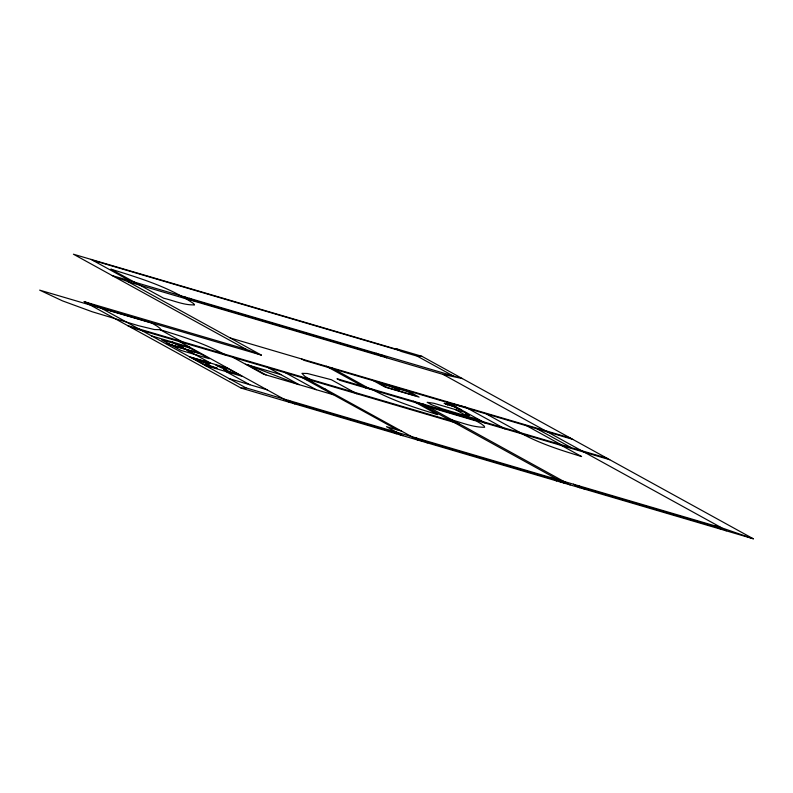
<?xml version="1.0" encoding="UTF-8"?>
<svg xmlns="http://www.w3.org/2000/svg" width="793" height="793" viewBox="0 0 793 793"><rect width="100%" height="100%" fill="white"/><g stroke="black" fill="none" stroke-linecap="round" stroke-linejoin="round"><path stroke-width="1.19" d="M179.188 346.115L181.914 347.066L181.002 346.561M189.002 351.428L189.904 351.923M241.181 388.114L245.999 387.896L100.562 307.813L84.197 301.687L241.181 388.114L753.35 538.794L421.916 356.305L396.024 348.682L400.832 351.329L417.267 356.166L452.991 375.832M417.267 356.166L421.916 356.305M420.805 404.133L423.591 404.212L570.117 484.89M395.301 388.471L394.399 388.441L396.371 389.185M395.945 388.788L395.657 388.897M442.99 374.375L462.458 378.618L112.249 275.597L128.119 281.743L442.99 374.375L721.699 527.841L753.35 538.794M448.541 402.834L465.61 407.196L505.042 428.914M397.719 349.614L73.412 254.206L246.167 349.336L261.393 355.125L128.119 281.743M92.682 260.292L399.325 350.496M192.382 299.913L379.064 354.828M230.168 337.937L570.286 437.994M572.843 439.401L304.125 360.349L301.558 358.942M450.9 404.222L447.054 403.082L451.703 405.649M448.114 403.667L451.99 404.817M397.224 389.492L398.185 389.631L396.391 388.917M455.549 406.779L445.517 403.607M456.421 407.255L444.09 403.34L445.418 403.578M456.163 408.098L460.009 409.238M461.04 409.793L452.575 406.125M466.522 412.816L433.93 403.29L427.179 402.299L431.61 404.737L442.762 408.93L479.349 419.874M84.197 301.687L246.167 349.336M100.562 307.813L261.393 355.125M606.833 458.116L337.005 378.737L339.89 380.323L609.718 459.702M422.976 405.322L476.534 421.083L481.49 423.997L484.186 426.059L484.632 427.268C471.894 427.417 459.623 421.638 447.311 418.724M127.643 325.606L456.58 422.372M130.558 327.212L459.464 423.958L450.9 420.706M305.246 379.183L309.577 380.452M151.622 335.935L189.616 347.116M245.493 364.225L280.97 374.663M179.049 345.817C190.736 349.961 172.527 344.449 180.14 346.263M321.462 388.104L325.784 389.383M188.833 351.2L192.749 352.697L187.991 351.041L191.718 352.37L190.766 352.221M333.328 394.726L263.633 374.217L233.053 357.365M189.735 356.909L210.442 363.006L172.378 342.041M205.328 365.484L241.905 376.239L226.53 367.774L191.202 357.385L206.577 365.851M229.227 378.657L267.182 389.829M401.575 431.105L386.469 426.664L402.834 435.674M245.939 387.856L721.699 527.841M291.646 402.14L393.11 431.997M424.086 441.106L553.395 479.141M581.418 487.388L718.309 527.662M396.074 388.699L399.216 389.958L396.044 389.185M247.684 364.869L299.05 384.635L268.47 367.783M450.9 404.618L450.206 404.42M719.836 527.286L726.249 530.814M715.098 525.898L721.511 529.427M537.248 428.924L571.267 447.649M526.909 425.881L560.929 444.615M558.807 443.991L581.606 456.54C560.403 450.127 539.042 443.356 519.643 432.463M380.918 354.63L386.687 357.812M376.179 353.242L381.948 356.414M486.396 413.986L520.317 432.661M445.973 401.417L485.405 423.135M450.503 405.292L451.376 405.768M455.182 409.485L468.009 416.543M407.681 390.83L419.11 397.115L385.091 387.113L373.662 380.818M578.206 485.623L584.619 489.152M573.478 484.226L579.891 487.764M417.921 402.537L564.438 483.215M554.912 478.774L561.325 482.303M413.242 401.169L437.716 414.64C414.818 407.711 391.752 400.406 370.777 388.669M550.183 477.376L556.597 480.915M331.385 367.714L370.827 389.422M326.339 366.227L365.781 387.946M189.497 298.317L195.266 301.499M184.769 296.929L190.538 300.111M356.9 393.784L331.365 379.728L307.416 373.503L301.945 373.344L304.869 376.378L312.363 380.69M420.875 439.342L427.298 442.871M416.147 437.944L422.56 441.483M91.076 259.41L129.913 280.791M304.403 377.607L417.931 440.115M302.668 377.845L397.243 429.836M394.636 431.62L401.05 435.149M285.569 372.809L316.229 389.69M389.908 430.232L396.322 433.761M247.852 364.919L265.992 374.911M226.144 355.333C205.516 343.775 182.826 336.589 160.285 329.769L184.422 343.052M288.444 400.376L294.857 403.905M179.694 341.654L290.129 402.517M225.886 371.53L249.845 384.724M198.428 360.012L204.207 362.788L209.461 363.977L198.428 360.012M206.16 364.274L211.949 367.04L217.193 368.239L206.16 364.274M216.093 365.206L221.871 367.982L227.125 369.171L216.093 365.206M223.824 369.469L229.603 372.234L234.857 373.434L223.824 369.469M160.602 329.729L154.387 329.541L138.636 325.735L92.206 311.768L62.429 300.844L39.65 290.129L152.048 323.187L157.282 326.28L160.136 328.451L160.602 329.729M194.226 304.869C183.807 305.255 173.717 300.567 163.645 298.227L110.822 269.144C139.399 277.986 168.78 286.828 193.799 303.709L194.226 304.869M445.339 403.558L447.946 404.985L445.349 403.558M393.328 386.845L389.541 385.735L397.818 389.323L393.328 386.845M407.959 391.702L379.609 383.366L386.915 387.39L415.264 395.727L407.959 391.702M457.957 408.504L457.264 408.296L457.967 408.534M467.196 414.402L465.283 413.837L469.238 415.522L467.196 414.402M189.973 348.107L161.584 339.761L170.733 344.786L199.112 353.143L189.973 348.107M175.927 346.194L167.095 343.597L177.85 347.255L175.927 346.194M200.143 353.688L171.754 345.342L180.893 350.377L209.283 358.723L200.143 353.688"/></g></svg>
